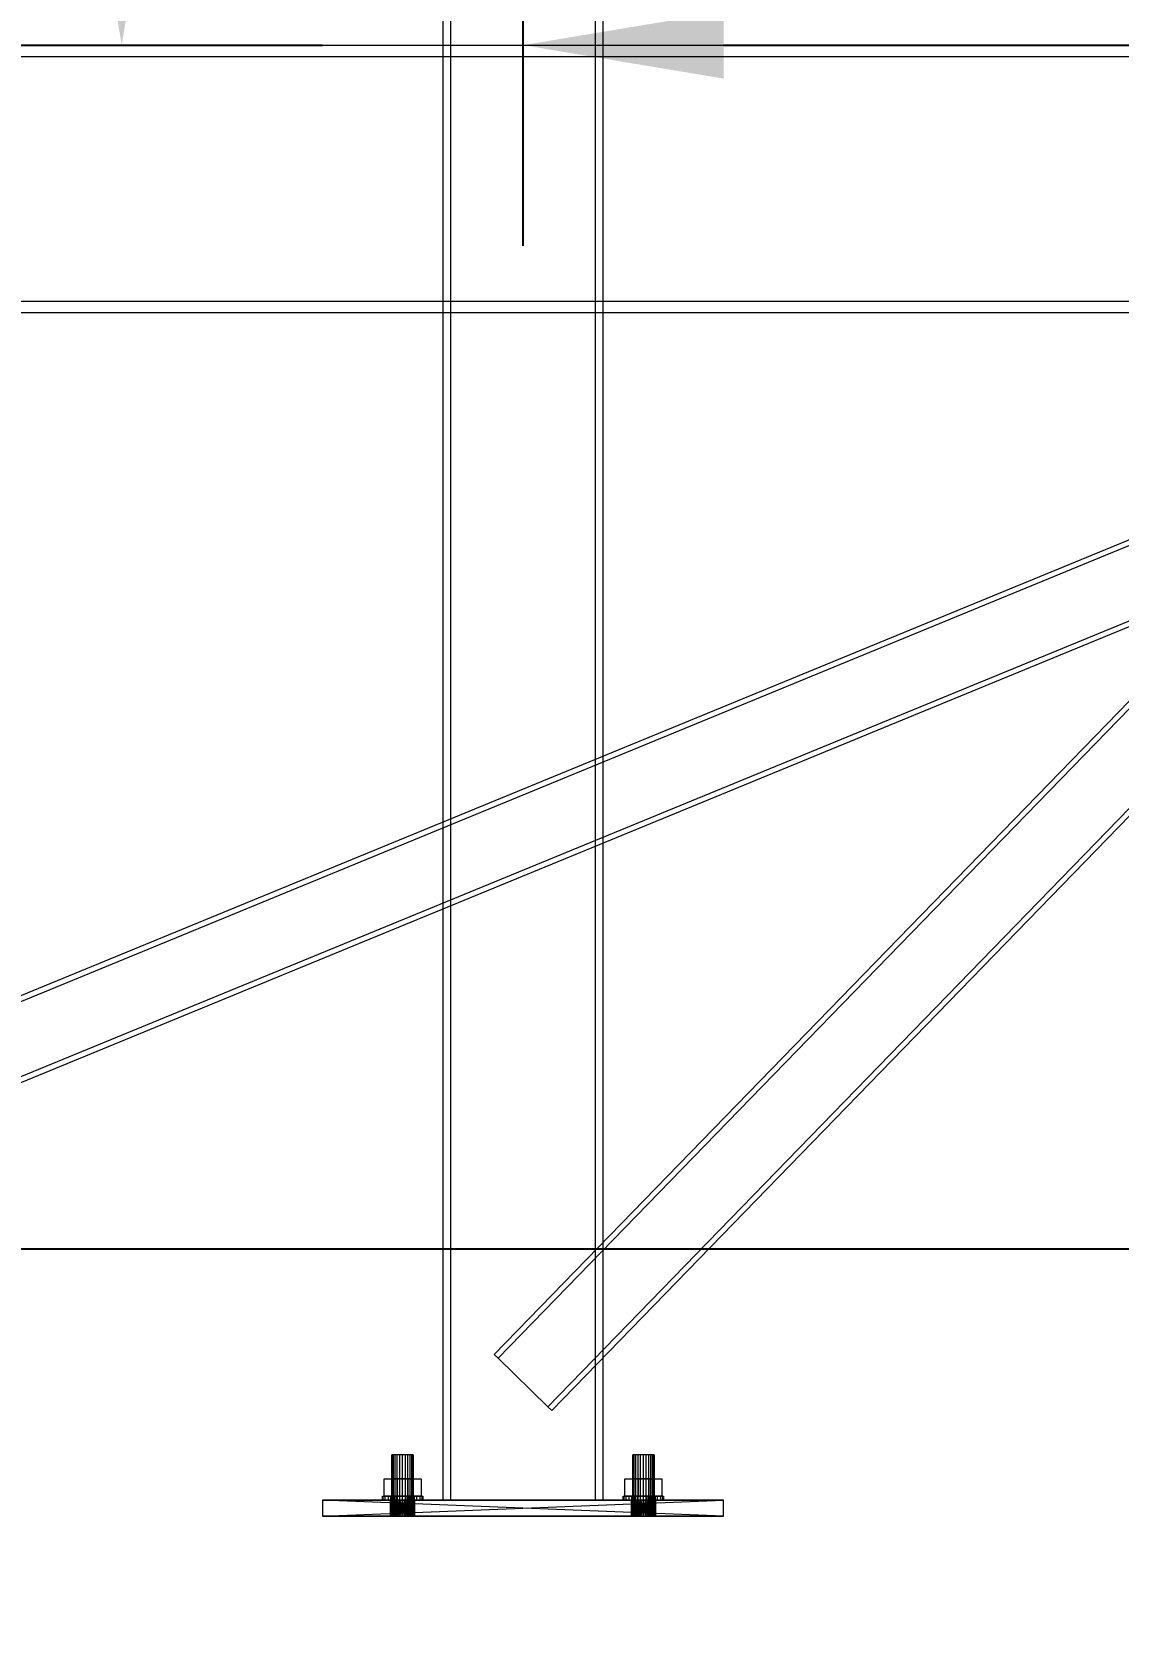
# Model space of a CAD drawing. Header units: millimetres. Extents: x -191664 to 191490, y -197311 to 10263.
# Drawn here: x 11202 to 12015, y -78 to 1110 of the extents above; entities that cross this region are included whole.
import ezdxf

# ---------------------------------------------------------------- set-up
doc = ezdxf.new("R2010")
doc.units = ezdxf.units.MM
for name, color, linetype, lineweight in [('COTAS_ENVOLVENTE_P', 1, 'Continuous', 0), ('COTAS_O', 1, 'Continuous', 0), ('COTAS_P', 1, 'Continuous', 0), ('lateral_dosificador', 7, 'Continuous', 0), ('lateral_mezcladora', 7, 'Continuous', 0)]:
    doc.layers.add(name, color=color, linetype=linetype, lineweight=lineweight)
doc.dimstyles.new('PLANTA_100', dxfattribs={"dimtxt": 250, "dimasz": 150, "dimexe": 150, "dimexo": 80, "dimgap": 100, "dimtad": 1, "dimtih": 1, "dimtoh": 1, "dimdec": 1, "dimdsep": 46, "dimcen": 0.09, "dimclrd": 1, "dimclre": 1, "dimclrt": 1, "dimadec": 0, "dimazin": 0, "dimtfac": 1, "dimtdec": 4, "dimtofl": 0, "dimtmove": 0, "dimatfit": 3, "dimfxl": 1, "dimtolj": 1, "dimtzin": 0, "dimarcsym": 0})

# ---------------------------------------------------------------- blocks, each defined once
blk = doc.blocks.new('*D4')
at = {"layer": 'COTAS_ENVOLVENTE_P', "color": 1, "lineweight": -2, "transparency": 16777216}
for p, q in [((0, -80), (0, -3250)), ((58855.1, -80), (58855.1, -3250)), ((150, -3100), (58705.1, -3100))]:
    blk.add_line(p, q, dxfattribs=at)
at = {"layer": 'COTAS_ENVOLVENTE_P', "color": 1, "transparency": 16777216}
for points in [[(150, -3075), (150, -3125), (0, -3100)], [(58705.1, -3075), (58705.1, -3125), (58855.1, -3100)]]:
    blk.add_solid(points, dxfattribs=at)
at = {"layer": 'Defpoints', "color": 0, "transparency": 16777216}
for p in [(0, 0), (58855.1, 0), (58855.1, -3100)]:
    blk.add_point(p, dxfattribs=at)
blk = doc.blocks.new('*D13')
at = {"layer": 'COTAS_O', "color": 1, "lineweight": -2, "transparency": 16777216}
for p, q in [((11569.5, 1920), (11569.5, 950)), ((13269.5, 1920), (13269.5, 950)), ((11719.5, 1100), (13119.5, 1100))]:
    blk.add_line(p, q, dxfattribs=at)
at = {"layer": 'COTAS_O', "color": 1, "transparency": 16777216}
for points in [[(11719.5, 1125), (11719.5, 1075), (11569.5, 1100)], [(13119.5, 1125), (13119.5, 1075), (13269.5, 1100)]]:
    blk.add_solid(points, dxfattribs=at)
at = {"layer": 'Defpoints', "color": 0, "transparency": 16777216}
for p in [(11569.5, 2000), (13269.5, 2000), (13269.5, 1100)]:
    blk.add_point(p, dxfattribs=at)
blk = doc.blocks.new('*D15')
at = {"layer": 'COTAS_O', "color": 1, "lineweight": -2, "transparency": 16777216}
for p, q in [((10569.5, 1020), (10569.5, 50)), ((16769.5, 1020), (16769.5, 50)), ((10719.5, 200), (16619.5, 200))]:
    blk.add_line(p, q, dxfattribs=at)
at = {"layer": 'COTAS_O', "color": 1, "transparency": 16777216}
for points in [[(10719.5, 225), (10719.5, 175), (10569.5, 200)], [(16619.5, 225), (16619.5, 175), (16769.5, 200)]]:
    blk.add_solid(points, dxfattribs=at)
at = {"layer": 'Defpoints', "color": 0, "transparency": 16777216}
for p in [(10569.5, 1100), (16769.5, 1100), (16769.5, 200)]:
    blk.add_point(p, dxfattribs=at)
blk = doc.blocks.new('*D16')
at = {"layer": 'COTAS_O', "color": 1, "lineweight": -2, "transparency": 16777216}
for p, q in [((10649.5, 2300), (11419.5, 2300)), ((11269.5, 1250), (11269.5, 2150)), ((10649.5, 1100), (11419.5, 1100))]:
    blk.add_line(p, q, dxfattribs=at)
at = {"layer": 'COTAS_O', "color": 1, "transparency": 16777216}
for points in [[(11244.5, 2150), (11294.5, 2150), (11269.5, 2300)], [(11244.5, 1250), (11294.5, 1250), (11269.5, 1100)]]:
    blk.add_solid(points, dxfattribs=at)
at = {"layer": 'Defpoints', "color": 0, "transparency": 16777216}
for p in [(10569.5, 2300), (11269.5, 2300), (10569.5, 1100)]:
    blk.add_point(p, dxfattribs=at)
blk = doc.blocks.new('*D21')
at = {"layer": 'COTAS_P', "color": 1, "lineweight": -2, "transparency": 16777216}
for p, q in [((0, -80), (0, -2350)), ((58117.1, -80), (58117.1, -2350)), ((150, -2200), (57967.1, -2200))]:
    blk.add_line(p, q, dxfattribs=at)
at = {"layer": 'COTAS_P', "color": 1, "transparency": 16777216}
for points in [[(150, -2175), (150, -2225), (0, -2200)], [(57967.1, -2175), (57967.1, -2225), (58117.1, -2200)]]:
    blk.add_solid(points, dxfattribs=at)
at = {"layer": 'Defpoints', "color": 0, "transparency": 16777216}
for p in [(0, 0), (58117.1, 0), (58117.1, -2200)]:
    blk.add_point(p, dxfattribs=at)

msp = doc.modelspace()

# ---------------------------------------------------------------- linework, layer by layer
at = {"layer": 'lateral_dosificador', "color": 8, "true_color": 0x667b86}
for p, q in [((11509.53, 2000), (11509.53, 12)), ((11515.53, 12), (11515.53, 2000)), ((11623.53, 2000), (11623.53, 12)), ((11629.53, 12), (11629.53, 2000)), ((11548.01, 120.9), (13248.01, 1870.9)), ((11550.88, 118.12), (13250.88, 1868.12)), ((11588.18, 81.88), (13288.18, 1831.88)), ((11591.05, 79.1), (13291.05, 1829.1)), ((11548.01, 120.9), (11550.88, 118.12)), ((11550.88, 118.12), (11588.18, 81.88)), ((11588.18, 81.88), (11591.05, 79.1)), ((11509.53, 12), (11629.53, 12)), ((11509.53, 12), (11515.53, 12)), ((11623.53, 12), (11629.53, 12))]:
    msp.add_line(p, q, dxfattribs=at)
at = {"layer": 'lateral_dosificador', "color": 9, "true_color": 0xaeb9be}
for p, q in [((11471.8, 46), (11471.53, 46)), ((11471.53, 0), (11471.53, 46)), ((11472.6, 46), (11471.8, 46)), ((11471.8, 0), (11471.8, 46)), ((11473.87, 46), (11472.6, 46)), ((11472.6, 0), (11472.6, 46)), ((11475.53, 46), (11473.87, 46)), ((11473.87, 0), (11473.87, 46)), ((11477.46, 46), (11475.53, 46)), ((11475.53, 0), (11475.53, 46)), ((11479.53, 46), (11477.46, 46)), ((11477.46, 0), (11477.46, 46)), ((11481.6, 46), (11479.53, 46)), ((11479.53, 0), (11479.53, 46)), ((11483.53, 46), (11481.6, 46)), ((11481.6, 0), (11481.6, 46)), ((11485.19, 46), (11483.53, 46)), ((11483.53, 0), (11483.53, 46)), ((11486.46, 46), (11485.19, 46)), ((11485.19, 0), (11485.19, 46)), ((11487.26, 46), (11486.46, 46)), ((11486.46, 0), (11486.46, 46)), ((11487.53, 46), (11487.26, 46)), ((11487.26, 0), (11487.26, 46)), ((11487.53, 46), (11487.53, 0)), ((11651.8, 46), (11651.53, 46)), ((11651.53, 0), (11651.53, 46)), ((11652.6, 46), (11651.8, 46)), ((11651.8, 0), (11651.8, 46)), ((11653.87, 46), (11652.6, 46)), ((11652.6, 0), (11652.6, 46)), ((11655.53, 46), (11653.87, 46)), ((11653.87, 0), (11653.87, 46)), ((11657.46, 46), (11655.53, 46)), ((11655.53, 0), (11655.53, 46)), ((11659.53, 46), (11657.46, 46)), ((11657.46, 0), (11657.46, 46)), ((11661.6, 46), (11659.53, 46)), ((11659.53, 0), (11659.53, 46)), ((11663.53, 46), (11661.6, 46)), ((11661.6, 0), (11661.6, 46)), ((11665.19, 46), (11663.53, 46)), ((11663.53, 0), (11663.53, 46)), ((11666.46, 46), (11665.19, 46)), ((11665.19, 0), (11665.19, 46)), ((11667.26, 46), (11666.46, 46)), ((11666.46, 0), (11666.46, 46)), ((11667.53, 46), (11667.26, 46)), ((11667.26, 0), (11667.26, 46)), ((11667.53, 46), (11667.53, 0)), ((11471.8, 0), (11471.53, 0)), ((11472.6, 0), (11471.8, 0)), ((11473.87, 0), (11472.6, 0)), ((11475.53, 0), (11473.87, 0)), ((11477.46, 0), (11475.53, 0)), ((11479.53, 0), (11477.46, 0)), ((11481.6, 0), (11479.53, 0)), ((11483.53, 0), (11481.6, 0)), ((11485.19, 0), (11483.53, 0)), ((11486.46, 0), (11485.19, 0)), ((11487.26, 0), (11486.46, 0)), ((11487.26, 0), (11487.53, 0)), ((11651.8, 0), (11651.53, 0)), ((11652.6, 0), (11651.8, 0)), ((11653.87, 0), (11652.6, 0)), ((11655.53, 0), (11653.87, 0)), ((11657.46, 0), (11655.53, 0)), ((11659.53, 0), (11657.46, 0)), ((11661.6, 0), (11659.53, 0)), ((11663.53, 0), (11661.6, 0)), ((11665.19, 0), (11663.53, 0)), ((11666.46, 0), (11665.19, 0)), ((11667.26, 0), (11666.46, 0)), ((11667.26, 0), (11667.53, 0))]:
    msp.add_line(p, q, dxfattribs=at)
at = {"layer": 'lateral_dosificador', "color": 252, "true_color": 0x8ba19a}
for p, q in [((11465.68, 15), (11465.68, 28)), ((11465.68, 28), (11472.6, 28)), ((11465.68, 28), (11471.53, 28)), ((11475.53, 28), (11471.53, 28)), ((11471.53, 28), (11471.53, 15)), ((11472.6, 15), (11472.6, 28)), ((11472.6, 28), (11486.45, 28)), ((11472.6, 28), (11475.53, 28)), ((11483.53, 28), (11475.53, 28)), ((11475.53, 28), (11475.53, 15)), ((11487.53, 28), (11483.53, 28)), ((11483.53, 28), (11483.53, 15)), ((11486.45, 28), (11483.53, 28)), ((11486.45, 15), (11486.45, 28)), ((11486.45, 28), (11493.38, 28)), ((11487.53, 15), (11487.53, 28)), ((11487.53, 28), (11493.38, 28)), ((11493.38, 28), (11493.38, 15)), ((11645.68, 15), (11645.68, 28)), ((11645.68, 28), (11652.6, 28)), ((11645.68, 28), (11651.53, 28)), ((11655.53, 28), (11651.53, 28)), ((11651.53, 28), (11651.53, 15)), ((11652.6, 15), (11652.6, 28)), ((11652.6, 28), (11666.45, 28)), ((11652.6, 28), (11655.53, 28)), ((11663.53, 28), (11655.53, 28)), ((11655.53, 28), (11655.53, 15)), ((11667.53, 28), (11663.53, 28)), ((11663.53, 28), (11663.53, 15)), ((11666.45, 28), (11663.53, 28)), ((11666.45, 15), (11666.45, 28)), ((11666.45, 28), (11673.38, 28)), ((11667.53, 15), (11667.53, 28)), ((11667.53, 28), (11673.38, 28)), ((11673.38, 28), (11673.38, 15)), ((11464.53, 12), (11464.53, 15)), ((11464.53, 15), (11465.04, 15)), ((11464.53, 15), (11470.53, 15)), ((11465.04, 12), (11464.53, 12)), ((11470.53, 12), (11464.53, 12)), ((11465.04, 12), (11465.04, 15)), ((11465.04, 15), (11466.54, 15)), ((11465.04, 15), (11470.84, 15)), ((11466.54, 12), (11465.04, 12)), ((11470.84, 12), (11465.04, 12)), ((11472.6, 15), (11465.68, 15)), ((11471.53, 15), (11465.68, 15)), ((11466.54, 12), (11466.54, 15)), ((11466.54, 15), (11468.92, 15)), ((11466.54, 15), (11471.73, 15)), ((11468.92, 12), (11466.54, 12)), ((11471.73, 12), (11466.54, 12)), ((11468.92, 12), (11468.92, 15)), ((11468.92, 15), (11472.03, 15)), ((11468.92, 15), (11473.16, 15)), ((11472.03, 12), (11468.92, 12)), ((11473.16, 12), (11468.92, 12)), ((11470.84, 15), (11470.53, 15)), ((11470.53, 15), (11470.53, 12)), ((11470.53, 12), (11470.84, 12)), ((11471.73, 15), (11470.84, 15)), ((11470.84, 15), (11470.84, 12)), ((11470.84, 12), (11471.73, 12)), ((11471.53, 15), (11475.53, 15)), ((11473.16, 15), (11471.73, 15)), ((11471.73, 15), (11471.73, 12)), ((11471.73, 12), (11473.16, 12)), ((11472.03, 12), (11472.03, 15)), ((11472.03, 15), (11475.65, 15)), ((11472.03, 15), (11475.03, 15)), ((11475.65, 12), (11472.03, 12)), ((11475.03, 12), (11472.03, 12)), ((11486.45, 15), (11472.6, 15)), ((11475.53, 15), (11472.6, 15)), ((11475.03, 15), (11473.16, 15)), ((11473.16, 15), (11473.16, 12)), ((11473.16, 12), (11475.03, 12)), ((11477.2, 15), (11475.03, 15)), ((11475.03, 15), (11475.03, 12)), ((11475.03, 12), (11477.2, 12)), ((11475.53, 15), (11483.53, 15)), ((11475.65, 12), (11475.65, 15)), ((11475.65, 15), (11479.53, 15)), ((11475.65, 15), (11477.2, 15)), ((11479.53, 12), (11475.65, 12)), ((11477.2, 12), (11475.65, 12)), ((11479.53, 15), (11477.2, 15)), ((11477.2, 15), (11477.2, 12)), ((11477.2, 12), (11479.53, 12)), ((11479.53, 12), (11479.53, 15)), ((11479.53, 15), (11483.41, 15)), ((11481.86, 15), (11479.53, 15)), ((11483.41, 12), (11479.53, 12)), ((11479.53, 12), (11481.86, 12)), ((11484.03, 15), (11481.86, 15)), ((11481.86, 15), (11481.86, 12)), ((11483.41, 15), (11481.86, 15)), ((11481.86, 12), (11484.03, 12)), ((11481.86, 12), (11483.41, 12)), ((11483.41, 12), (11483.41, 15)), ((11483.41, 15), (11487.03, 15)), ((11487.03, 12), (11483.41, 12)), ((11483.53, 15), (11487.53, 15)), ((11483.53, 15), (11486.45, 15)), ((11485.89, 15), (11484.03, 15)), ((11484.03, 15), (11484.03, 12)), ((11487.03, 15), (11484.03, 15)), ((11484.03, 12), (11485.89, 12)), ((11484.03, 12), (11487.03, 12)), ((11487.32, 15), (11485.89, 15)), ((11485.89, 15), (11485.89, 12)), ((11490.14, 15), (11485.89, 15)), ((11485.89, 12), (11487.32, 12)), ((11485.89, 12), (11490.14, 12)), ((11493.38, 15), (11486.45, 15)), ((11487.03, 12), (11487.03, 15)), ((11487.03, 15), (11490.14, 15)), ((11490.14, 12), (11487.03, 12)), ((11488.22, 15), (11487.32, 15)), ((11487.32, 15), (11487.32, 12)), ((11492.52, 15), (11487.32, 15)), ((11487.32, 12), (11488.22, 12)), ((11487.32, 12), (11492.52, 12)), ((11493.38, 15), (11487.53, 15)), ((11488.53, 15), (11488.22, 15)), ((11488.22, 15), (11488.22, 12)), ((11494.02, 15), (11488.22, 15)), ((11488.22, 12), (11488.53, 12)), ((11488.22, 12), (11494.02, 12)), ((11488.53, 12), (11488.53, 15)), ((11488.53, 15), (11494.53, 15)), ((11494.53, 12), (11488.53, 12)), ((11490.14, 12), (11490.14, 15)), ((11490.14, 15), (11492.52, 15)), ((11492.52, 12), (11490.14, 12)), ((11492.52, 12), (11492.52, 15)), ((11492.52, 15), (11494.02, 15)), ((11494.02, 12), (11492.52, 12)), ((11494.02, 12), (11494.02, 15)), ((11494.02, 15), (11494.53, 15)), ((11494.53, 12), (11494.02, 12)), ((11494.53, 15), (11494.53, 12)), ((11644.53, 12), (11644.53, 15)), ((11644.53, 15), (11645.04, 15)), ((11644.53, 15), (11650.53, 15)), ((11645.04, 12), (11644.53, 12)), ((11650.53, 12), (11644.53, 12)), ((11645.04, 12), (11645.04, 15)), ((11645.04, 15), (11646.54, 15)), ((11645.04, 15), (11650.84, 15)), ((11646.54, 12), (11645.04, 12)), ((11650.84, 12), (11645.04, 12)), ((11652.6, 15), (11645.68, 15)), ((11651.53, 15), (11645.68, 15)), ((11646.54, 12), (11646.54, 15)), ((11646.54, 15), (11648.92, 15)), ((11646.54, 15), (11651.73, 15)), ((11648.92, 12), (11646.54, 12)), ((11651.73, 12), (11646.54, 12)), ((11648.92, 12), (11648.92, 15)), ((11648.92, 15), (11652.03, 15)), ((11648.92, 15), (11653.16, 15)), ((11652.03, 12), (11648.92, 12)), ((11653.16, 12), (11648.92, 12)), ((11650.84, 15), (11650.53, 15)), ((11650.53, 15), (11650.53, 12)), ((11650.53, 12), (11650.84, 12)), ((11651.73, 15), (11650.84, 15)), ((11650.84, 15), (11650.84, 12)), ((11650.84, 12), (11651.73, 12)), ((11651.53, 15), (11655.53, 15)), ((11653.16, 15), (11651.73, 15)), ((11651.73, 15), (11651.73, 12)), ((11651.73, 12), (11653.16, 12)), ((11652.03, 12), (11652.03, 15)), ((11652.03, 15), (11655.65, 15)), ((11652.03, 15), (11655.03, 15)), ((11655.65, 12), (11652.03, 12)), ((11655.03, 12), (11652.03, 12)), ((11666.45, 15), (11652.6, 15)), ((11655.53, 15), (11652.6, 15)), ((11655.03, 15), (11653.16, 15)), ((11653.16, 15), (11653.16, 12)), ((11653.16, 12), (11655.03, 12)), ((11657.2, 15), (11655.03, 15)), ((11655.03, 15), (11655.03, 12)), ((11655.03, 12), (11657.2, 12)), ((11655.53, 15), (11663.53, 15)), ((11655.65, 12), (11655.65, 15)), ((11655.65, 15), (11659.53, 15)), ((11655.65, 15), (11657.2, 15)), ((11659.53, 12), (11655.65, 12)), ((11657.2, 12), (11655.65, 12)), ((11659.53, 15), (11657.2, 15)), ((11657.2, 15), (11657.2, 12)), ((11657.2, 12), (11659.53, 12)), ((11659.53, 12), (11659.53, 15)), ((11659.53, 15), (11663.41, 15)), ((11661.86, 15), (11659.53, 15)), ((11663.41, 12), (11659.53, 12)), ((11659.53, 12), (11661.86, 12)), ((11664.03, 15), (11661.86, 15)), ((11661.86, 15), (11661.86, 12)), ((11663.41, 15), (11661.86, 15)), ((11661.86, 12), (11664.03, 12)), ((11661.86, 12), (11663.41, 12)), ((11663.41, 12), (11663.41, 15)), ((11663.41, 15), (11667.03, 15)), ((11667.03, 12), (11663.41, 12)), ((11663.53, 15), (11667.53, 15)), ((11663.53, 15), (11666.45, 15)), ((11665.89, 15), (11664.03, 15)), ((11664.03, 15), (11664.03, 12)), ((11667.03, 15), (11664.03, 15)), ((11664.03, 12), (11665.89, 12)), ((11664.03, 12), (11667.03, 12)), ((11667.32, 15), (11665.89, 15)), ((11665.89, 15), (11665.89, 12)), ((11670.14, 15), (11665.89, 15)), ((11665.89, 12), (11667.32, 12)), ((11665.89, 12), (11670.14, 12)), ((11673.38, 15), (11666.45, 15)), ((11667.03, 12), (11667.03, 15)), ((11667.03, 15), (11670.14, 15)), ((11670.14, 12), (11667.03, 12)), ((11668.22, 15), (11667.32, 15)), ((11667.32, 15), (11667.32, 12)), ((11672.52, 15), (11667.32, 15)), ((11667.32, 12), (11668.22, 12)), ((11667.32, 12), (11672.52, 12)), ((11673.38, 15), (11667.53, 15)), ((11668.53, 15), (11668.22, 15)), ((11668.22, 15), (11668.22, 12)), ((11674.02, 15), (11668.22, 15)), ((11668.22, 12), (11668.53, 12)), ((11668.22, 12), (11674.02, 12)), ((11668.53, 12), (11668.53, 15)), ((11668.53, 15), (11674.53, 15)), ((11674.53, 12), (11668.53, 12)), ((11670.14, 12), (11670.14, 15)), ((11670.14, 15), (11672.52, 15)), ((11672.52, 12), (11670.14, 12)), ((11672.52, 12), (11672.52, 15)), ((11672.52, 15), (11674.02, 15)), ((11674.02, 12), (11672.52, 12)), ((11674.02, 12), (11674.02, 15)), ((11674.02, 15), (11674.53, 15)), ((11674.53, 12), (11674.02, 12)), ((11674.53, 15), (11674.53, 12))]:
    msp.add_line(p, q, dxfattribs=at)
at = {"layer": 'lateral_dosificador', "color": 252, "true_color": 0x82929a}
for p, q in [((11470.53, 12), (11419.53, 12)), ((11419.53, 12), (11470.7, 12)), ((11419.53, 12), (11471.21, 12)), ((11419.53, 12), (11472.05, 12)), ((11419.53, 12), (11473.16, 12)), ((11419.53, 12), (11474.53, 12)), ((11419.53, 12), (11476.08, 12)), ((11419.53, 12), (11477.77, 12)), ((11419.53, 12), (11479.53, 12)), ((11419.53, 12), (11481.28, 12)), ((11719.53, 12), (11419.53, 12)), ((11419.53, 12), (11482.97, 12)), ((11419.53, 12), (11484.53, 12)), ((11419.53, 12), (11485.89, 12)), ((11719.53, 0), (11419.53, 12)), ((11419.53, 12), (11419.53, 0)), ((11419.53, 0), (11719.53, 12)), ((11470.7, 12), (11470.53, 12)), ((11470.53, 0), (11470.7, 12)), ((11470.53, 0), (11470.53, 12)), ((11470.7, 0), (11470.53, 12)), ((11471.21, 12), (11470.7, 12)), ((11470.7, 0), (11471.21, 12)), ((11470.7, 0), (11470.7, 12)), ((11471.21, 0), (11470.7, 12)), ((11472.05, 12), (11471.21, 12)), ((11471.21, 0), (11472.05, 12)), ((11471.21, 0), (11471.21, 12)), ((11472.05, 0), (11471.21, 12)), ((11473.16, 12), (11472.05, 12)), ((11472.05, 12), (11485.89, 12)), ((11472.05, 0), (11473.16, 12)), ((11472.05, 0), (11472.05, 12)), ((11473.16, 0), (11472.05, 12)), ((11474.53, 12), (11473.16, 12)), ((11473.16, 12), (11485.89, 12)), ((11473.16, 12), (11659.53, 12)), ((11473.16, 12), (11661.28, 12)), ((11473.16, 12), (11662.97, 12)), ((11473.16, 12), (11664.53, 12)), ((11473.16, 12), (11665.89, 12)), ((11473.16, 0), (11474.53, 12)), ((11473.16, 0), (11473.16, 12)), ((11474.53, 0), (11473.16, 12)), ((11476.08, 12), (11474.53, 12)), ((11474.53, 12), (11665.89, 12)), ((11474.53, 0), (11476.08, 12)), ((11474.53, 0), (11474.53, 12)), ((11476.08, 0), (11474.53, 12)), ((11477.77, 12), (11476.08, 12)), ((11476.08, 12), (11665.89, 12)), ((11476.08, 0), (11477.77, 12)), ((11476.08, 0), (11476.08, 12)), ((11477.77, 0), (11476.08, 12)), ((11479.53, 12), (11477.77, 12)), ((11477.77, 12), (11719.53, 12)), ((11477.77, 12), (11665.89, 12)), ((11477.77, 0), (11479.53, 12)), ((11477.77, 0), (11477.77, 12)), ((11479.53, 0), (11477.77, 12)), ((11479.53, 12), (11481.28, 12)), ((11650.53, 12), (11479.53, 12)), ((11650.7, 12), (11479.53, 12)), ((11651.21, 12), (11479.53, 12)), ((11479.53, 12), (11719.53, 12)), ((11652.05, 12), (11479.53, 12)), ((11653.16, 12), (11479.53, 12)), ((11654.53, 12), (11479.53, 12)), ((11656.08, 12), (11479.53, 12)), ((11657.77, 12), (11479.53, 12)), ((11659.53, 12), (11479.53, 12)), ((11479.53, 12), (11665.89, 12)), ((11479.53, 0), (11481.28, 12)), ((11479.53, 0), (11479.53, 12)), ((11481.28, 0), (11479.53, 12)), ((11481.28, 12), (11482.97, 12)), ((11650.53, 12), (11481.28, 12)), ((11650.7, 12), (11481.28, 12)), ((11481.28, 0), (11482.97, 12)), ((11481.28, 0), (11481.28, 12)), ((11482.97, 0), (11481.28, 12)), ((11482.97, 12), (11484.53, 12)), ((11650.53, 12), (11482.97, 12)), ((11650.7, 12), (11482.97, 12)), ((11482.97, 0), (11484.53, 12)), ((11482.97, 0), (11482.97, 12)), ((11484.53, 0), (11482.97, 12)), ((11484.53, 12), (11485.89, 12)), ((11650.53, 12), (11484.53, 12)), ((11650.7, 12), (11484.53, 12)), ((11719.53, 12), (11484.53, 12)), ((11484.53, 12), (11659.53, 12)), ((11484.53, 0), (11485.89, 12)), ((11484.53, 0), (11484.53, 12)), ((11485.89, 0), (11484.53, 12)), ((11485.89, 12), (11487.01, 12)), ((11650.53, 12), (11485.89, 12)), ((11650.7, 12), (11485.89, 12)), ((11485.89, 12), (11659.53, 12)), ((11485.89, 0), (11487.01, 12)), ((11485.89, 0), (11485.89, 12)), ((11487.01, 0), (11485.89, 12)), ((11487.01, 12), (11487.84, 12)), ((11650.53, 12), (11487.01, 12)), ((11650.7, 12), (11487.01, 12)), ((11487.01, 12), (11659.53, 12)), ((11487.01, 0), (11487.84, 12)), ((11487.01, 0), (11487.01, 12)), ((11487.84, 0), (11487.01, 12)), ((11487.84, 12), (11488.36, 12)), ((11650.53, 12), (11487.84, 12)), ((11650.7, 12), (11487.84, 12)), ((11487.84, 12), (11659.53, 12)), ((11487.84, 0), (11488.36, 12)), ((11487.84, 0), (11487.84, 12)), ((11488.36, 0), (11487.84, 12)), ((11488.36, 12), (11488.53, 12)), ((11650.53, 12), (11488.36, 12)), ((11650.7, 12), (11488.36, 12)), ((11488.36, 12), (11659.53, 12)), ((11488.36, 0), (11488.53, 12)), ((11488.36, 0), (11488.36, 12)), ((11488.53, 0), (11488.36, 12)), ((11488.53, 12), (11650.53, 12)), ((11650.7, 12), (11488.53, 12)), ((11488.53, 12), (11651.21, 12)), ((11488.53, 12), (11652.05, 12)), ((11488.53, 12), (11653.16, 12)), ((11488.53, 12), (11654.53, 12)), ((11488.53, 12), (11656.08, 12)), ((11488.53, 12), (11657.77, 12)), ((11488.53, 12), (11659.53, 12)), ((11488.53, 12), (11488.53, 0)), ((11650.53, 12), (11650.7, 12)), ((11650.53, 0), (11650.7, 12)), ((11650.53, 0), (11650.53, 12)), ((11650.7, 0), (11650.53, 12)), ((11651.21, 12), (11650.7, 12)), ((11650.7, 0), (11651.21, 12)), ((11650.7, 0), (11650.7, 12)), ((11651.21, 0), (11650.7, 12)), ((11652.05, 12), (11651.21, 12)), ((11651.21, 0), (11652.05, 12)), ((11651.21, 0), (11651.21, 12)), ((11652.05, 0), (11651.21, 12)), ((11653.16, 12), (11652.05, 12)), ((11652.05, 0), (11653.16, 12)), ((11652.05, 0), (11652.05, 12)), ((11653.16, 0), (11652.05, 12)), ((11654.53, 12), (11653.16, 12)), ((11653.16, 0), (11654.53, 12)), ((11653.16, 0), (11653.16, 12)), ((11654.53, 0), (11653.16, 12)), ((11656.08, 12), (11654.53, 12)), ((11654.53, 12), (11719.53, 12)), ((11654.53, 0), (11656.08, 12)), ((11654.53, 0), (11654.53, 12)), ((11656.08, 0), (11654.53, 12)), ((11657.77, 12), (11656.08, 12)), ((11656.08, 12), (11719.53, 12)), ((11656.08, 0), (11657.77, 12)), ((11656.08, 0), (11656.08, 12)), ((11657.77, 0), (11656.08, 12)), ((11659.53, 12), (11657.77, 12)), ((11657.77, 12), (11719.53, 12)), ((11657.77, 0), (11659.53, 12)), ((11657.77, 0), (11657.77, 12)), ((11659.53, 0), (11657.77, 12)), ((11719.53, 12), (11659.53, 12)), ((11661.28, 12), (11659.53, 12)), ((11659.53, 12), (11665.89, 12)), ((11659.53, 12), (11667.01, 12)), ((11659.53, 12), (11667.84, 12)), ((11659.53, 12), (11668.36, 12)), ((11659.53, 12), (11668.53, 12)), ((11659.53, 0), (11661.28, 12)), ((11659.53, 0), (11659.53, 12)), ((11661.28, 0), (11659.53, 12)), ((11719.53, 12), (11661.28, 12)), ((11662.97, 12), (11661.28, 12)), ((11661.28, 12), (11668.53, 12)), ((11661.28, 0), (11662.97, 12)), ((11661.28, 0), (11661.28, 12)), ((11662.97, 0), (11661.28, 12)), ((11719.53, 12), (11662.97, 12)), ((11664.53, 12), (11662.97, 12)), ((11668.53, 12), (11662.97, 12)), ((11662.97, 0), (11664.53, 12)), ((11662.97, 0), (11662.97, 12)), ((11664.53, 0), (11662.97, 12)), ((11719.53, 12), (11664.53, 12)), ((11665.89, 12), (11664.53, 12)), ((11668.53, 12), (11664.53, 12)), ((11664.53, 0), (11665.89, 12)), ((11664.53, 0), (11664.53, 12)), ((11665.89, 0), (11664.53, 12)), ((11719.53, 12), (11665.89, 12)), ((11667.01, 12), (11665.89, 12)), ((11668.53, 12), (11665.89, 12)), ((11665.89, 0), (11667.01, 12)), ((11665.89, 0), (11665.89, 12)), ((11667.01, 0), (11665.89, 12)), ((11719.53, 12), (11667.01, 12)), ((11667.84, 12), (11667.01, 12)), ((11668.53, 12), (11667.01, 12)), ((11667.01, 0), (11667.84, 12)), ((11667.01, 0), (11667.01, 12)), ((11667.84, 0), (11667.01, 12)), ((11719.53, 12), (11667.84, 12)), ((11668.36, 12), (11667.84, 12)), ((11667.84, 0), (11668.36, 12)), ((11667.84, 0), (11667.84, 12)), ((11668.36, 0), (11667.84, 12)), ((11719.53, 12), (11668.36, 12)), ((11668.53, 12), (11668.36, 12)), ((11668.36, 0), (11668.53, 12)), ((11668.36, 0), (11668.36, 12)), ((11668.53, 0), (11668.36, 12)), ((11719.53, 12), (11668.53, 12)), ((11668.53, 12), (11668.53, 0)), ((11719.53, 0), (11719.53, 12)), ((11419.53, 0), (11470.53, 0)), ((11470.7, 0), (11419.53, 0)), ((11471.21, 0), (11419.53, 0)), ((11472.05, 0), (11419.53, 0)), ((11473.16, 0), (11419.53, 0)), ((11474.53, 0), (11419.53, 0)), ((11476.08, 0), (11419.53, 0)), ((11477.77, 0), (11419.53, 0)), ((11479.53, 0), (11419.53, 0)), ((11481.28, 0), (11419.53, 0)), ((11419.53, 0), (11719.53, 0)), ((11482.97, 0), (11419.53, 0)), ((11484.53, 0), (11419.53, 0)), ((11485.89, 0), (11419.53, 0)), ((11470.53, 0), (11470.7, 0)), ((11470.7, 0), (11471.21, 0)), ((11471.21, 0), (11472.05, 0)), ((11472.05, 0), (11473.16, 0)), ((11485.89, 0), (11472.05, 0)), ((11473.16, 0), (11474.53, 0)), ((11485.89, 0), (11473.16, 0)), ((11659.53, 0), (11473.16, 0)), ((11661.28, 0), (11473.16, 0)), ((11662.97, 0), (11473.16, 0)), ((11664.53, 0), (11473.16, 0)), ((11665.89, 0), (11473.16, 0)), ((11474.53, 0), (11476.08, 0)), ((11665.89, 0), (11474.53, 0)), ((11476.08, 0), (11477.77, 0)), ((11665.89, 0), (11476.08, 0)), ((11477.77, 0), (11479.53, 0)), ((11719.53, 0), (11477.77, 0)), ((11665.89, 0), (11477.77, 0)), ((11481.28, 0), (11479.53, 0)), ((11479.53, 0), (11650.53, 0)), ((11479.53, 0), (11650.7, 0)), ((11479.53, 0), (11651.21, 0)), ((11719.53, 0), (11479.53, 0)), ((11479.53, 0), (11652.05, 0)), ((11479.53, 0), (11653.16, 0)), ((11479.53, 0), (11654.53, 0)), ((11479.53, 0), (11656.08, 0)), ((11479.53, 0), (11657.77, 0)), ((11479.53, 0), (11659.53, 0)), ((11665.89, 0), (11479.53, 0)), ((11482.97, 0), (11481.28, 0)), ((11481.28, 0), (11650.53, 0)), ((11481.28, 0), (11650.7, 0)), ((11484.53, 0), (11482.97, 0)), ((11482.97, 0), (11650.53, 0)), ((11482.97, 0), (11650.7, 0)), ((11485.89, 0), (11484.53, 0)), ((11484.53, 0), (11650.53, 0)), ((11484.53, 0), (11650.7, 0)), ((11484.53, 0), (11719.53, 0)), ((11659.53, 0), (11484.53, 0)), ((11487.01, 0), (11485.89, 0)), ((11485.89, 0), (11650.53, 0)), ((11485.89, 0), (11650.7, 0)), ((11659.53, 0), (11485.89, 0)), ((11487.84, 0), (11487.01, 0)), ((11487.01, 0), (11650.53, 0)), ((11487.01, 0), (11650.7, 0)), ((11659.53, 0), (11487.01, 0)), ((11488.36, 0), (11487.84, 0)), ((11487.84, 0), (11650.53, 0)), ((11487.84, 0), (11650.7, 0)), ((11659.53, 0), (11487.84, 0)), ((11488.53, 0), (11488.36, 0)), ((11488.36, 0), (11650.53, 0)), ((11488.36, 0), (11650.7, 0)), ((11659.53, 0), (11488.36, 0)), ((11650.53, 0), (11488.53, 0)), ((11488.53, 0), (11650.7, 0)), ((11651.21, 0), (11488.53, 0)), ((11652.05, 0), (11488.53, 0)), ((11653.16, 0), (11488.53, 0)), ((11654.53, 0), (11488.53, 0)), ((11656.08, 0), (11488.53, 0)), ((11657.77, 0), (11488.53, 0)), ((11659.53, 0), (11488.53, 0)), ((11650.7, 0), (11650.53, 0)), ((11650.7, 0), (11651.21, 0)), ((11651.21, 0), (11652.05, 0)), ((11652.05, 0), (11653.16, 0)), ((11653.16, 0), (11654.53, 0)), ((11654.53, 0), (11656.08, 0)), ((11719.53, 0), (11654.53, 0)), ((11656.08, 0), (11657.77, 0)), ((11719.53, 0), (11656.08, 0)), ((11657.77, 0), (11659.53, 0)), ((11719.53, 0), (11657.77, 0)), ((11659.53, 0), (11719.53, 0)), ((11659.53, 0), (11661.28, 0)), ((11665.89, 0), (11659.53, 0)), ((11667.01, 0), (11659.53, 0)), ((11667.84, 0), (11659.53, 0)), ((11668.36, 0), (11659.53, 0)), ((11668.53, 0), (11659.53, 0)), ((11661.28, 0), (11719.53, 0)), ((11661.28, 0), (11662.97, 0)), ((11668.53, 0), (11661.28, 0)), ((11662.97, 0), (11719.53, 0)), ((11662.97, 0), (11664.53, 0)), ((11662.97, 0), (11668.53, 0)), ((11664.53, 0), (11719.53, 0)), ((11664.53, 0), (11665.89, 0)), ((11664.53, 0), (11668.53, 0)), ((11665.89, 0), (11719.53, 0)), ((11665.89, 0), (11667.01, 0)), ((11665.89, 0), (11668.53, 0)), ((11667.01, 0), (11719.53, 0)), ((11667.01, 0), (11667.84, 0)), ((11667.01, 0), (11668.53, 0)), ((11667.84, 0), (11719.53, 0)), ((11667.84, 0), (11668.36, 0)), ((11668.36, 0), (11719.53, 0)), ((11668.36, 0), (11668.53, 0)), ((11668.53, 0), (11719.53, 0))]:
    msp.add_line(p, q, dxfattribs=at)
at = {"layer": 'lateral_mezcladora', "color": 8, "true_color": 0x667b86}
for p, q in [((10494.53, 1100), (16814.53, 1100)), ((10569.53, 1100), (16769.53, 1100)), ((10494.53, 1091.5), (16814.53, 1091.5)), ((10569.53, 1091.5), (16769.53, 1091.5)), ((10558.12, 127.74), (12624.78, 977.74)), ((10559.64, 124.05), (12626.31, 974.05)), ((10579.42, 75.95), (12646.08, 925.95)), ((10580.94, 72.26), (12647.61, 922.26)), ((10494.53, 908.5), (16814.53, 908.5)), ((10569.53, 908.5), (16769.53, 908.5)), ((10494.53, 900), (16814.53, 900)), ((10569.53, 900), (16769.53, 900))]:
    msp.add_line(p, q, dxfattribs=at)

# ---------------------------------------------------------------- dimensions: what is measured, and where the dimension line sits
at = {"layer": 'COTAS_ENVOLVENTE_P'}
dim = msp.add_aligned_dim(p1=(0, 0), p2=(58855.12, 0), distance=-3100, text='<> P', dimstyle='PLANTA_100', dxfattribs=at)
dim.commit()
dim.dimension.update_dxf_attribs({"geometry": '*D4', "text_midpoint": (29427.56, -3100)})
at = {"layer": 'COTAS_O'}
for p1, p2, distance, picture, middle in [((10569.53, 1100), (10569.53, 2300), -700, '*D16', (11269.53, 1700)), ((11569.53, 2000), (13269.53, 2000), -900, '*D13', (12419.53, 1100)), ((10569.53, 1100), (16769.53, 1100), -900, '*D15', (13669.53, 200))]:
    dim = msp.add_aligned_dim(p1=p1, p2=p2, distance=distance, text='<> O', dimstyle='PLANTA_100', dxfattribs=at)
    dim.commit()
    dim.dimension.update_dxf_attribs({"geometry": picture, "text_midpoint": middle})
at = {"layer": 'COTAS_P'}
dim = msp.add_aligned_dim(p1=(0, 0), p2=(58117.12, 0), distance=-2200, text='<> P', dimstyle='PLANTA_100', dxfattribs=at)
dim.commit()
dim.dimension.update_dxf_attribs({"geometry": '*D21', "text_midpoint": (29058.56, -2200)})

doc.saveas('drawing.dxf')
